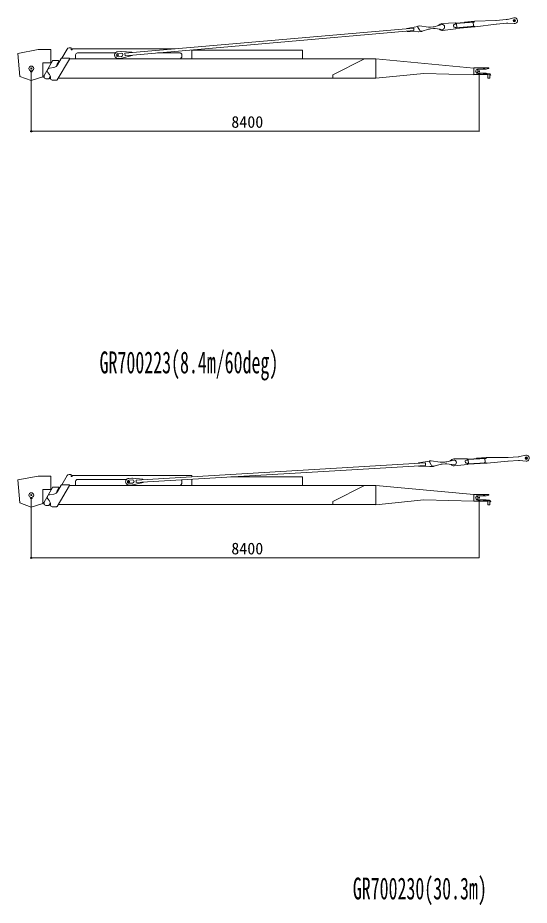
# Model space of a CAD drawing. Units: millimetres, scale not verified. Extents: x -41631 to 43732, y -72036 to 73823.
# Drawn here: x 27333 to 36930, y 843 to 17487 of the extents above; entities that cross this region are included whole.
import ezdxf
from ezdxf.enums import TextEntityAlignment as Align

# ---------------------------------------------------------------- set-up
doc = ezdxf.new("R2010")
doc.units = ezdxf.units.MM
doc.header["$LTSCALE"] = 100
doc.header["$PDMODE"] = 32
doc.header["$PDSIZE"] = 20
doc.layers.add('0-0_0', color=5, linetype='Continuous', lineweight=18)
doc.layers.add('0-1_DEFPOINTS', color=7, linetype='Continuous')
doc.styles.add('ＭＳ ゴシック', font='')
doc.styles.get('ＭＳ ゴシック').set_extended_font_data('MS Gothic')

# ---------------------------------------------------------------- blocks, each defined once
blk = doc.blocks.new('_OPEN30')
at = {"layer": '0-0_0', "color": 7, "lineweight": 13}
blk.add_line((0, 0), (-1, 0), dxfattribs=at)
blk.add_lwpolyline([(-1, 0.27), (0, 0), (-1, -0.27)], dxfattribs=at)
blk = doc.blocks.new('D100')
at = {"layer": '0-0_0', "color": 7, "lineweight": 13}
for p, q in [((3373.3, -24225.1), (3373.3, -25345.8)), ((11773.3, -24266.8), (11773.3, -25345.8)), ((11770.5, -25344.8), (3376, -25344.8))]:
    blk.add_line(p, q, dxfattribs=at)
at = {"layer": '0-1_DEFPOINTS'}
for p in [(3373.3, -24224.6), (11773.3, -24266.3), (3373.3, -25344.8)]:
    blk.add_point(p, dxfattribs=at)
at = {"layer": '0-0_0', "xscale": 2.77, "yscale": 2.77, "rotation": 180}
blk.add_blockref('_OPEN30', (3373.3, -25344.8), dxfattribs=at)
at = {"layer": '0-0_0', "xscale": 2.77, "yscale": 2.77}
blk.add_blockref('_OPEN30', (11773.3, -25344.8), dxfattribs=at)
at = {"layer": '0-0_0', "color": 7, "style": 'ＭＳ ゴシック'}
blk.add_text('8400', height=219.9, dxfattribs=at).set_placement((7126.2, -25344.3), align=Align.BOTTOM_LEFT)
blk = doc.blocks.new('D98')
at = {"layer": '0-0_0', "color": 7, "lineweight": 13}
for p, q in [((3373.3, -16225.1), (3373.3, -17345.8)), ((11773.3, -16266.8), (11773.3, -17345.8)), ((11770.5, -17344.8), (3376, -17344.8))]:
    blk.add_line(p, q, dxfattribs=at)
at = {"layer": '0-1_DEFPOINTS'}
for p in [(3373.3, -16224.6), (11773.3, -16266.3), (3373.3, -17344.8)]:
    blk.add_point(p, dxfattribs=at)
at = {"layer": '0-0_0', "xscale": 2.77, "yscale": 2.77, "rotation": 180}
blk.add_blockref('_OPEN30', (3373.3, -17344.8), dxfattribs=at)
at = {"layer": '0-0_0', "xscale": 2.77, "yscale": 2.77}
blk.add_blockref('_OPEN30', (11773.3, -17344.8), dxfattribs=at)
at = {"layer": '0-0_0', "color": 7, "style": 'ＭＳ ゴシック'}
blk.add_text('8400', height=219.9, dxfattribs=at).set_placement((7126.2, -17344.3), align=Align.BOTTOM_LEFT)

msp = doc.modelspace()

# ---------------------------------------------------------------- linework, layer by layer
at = {"layer": '0-0_0', "color": 7, "lineweight": 13}
for p, q in [((36520.5, 17457.3), (36639.6, 17485.6)), ((34632.3, 17286.9), (34837.4, 17324.5)), ((34869.2, 17332.5), (34839.3, 17329.9)), ((34839.3, 17329.9), (34840.9, 17312)), ((35036.8, 17313.4), (34869.2, 17332.5)), ((35128.3, 17317.4), (35076.8, 17312.9)), ((35293.5, 17359.3), (35164, 17323.8)), ((35223.4, 17340.1), (35258.2, 17366.4)), ((35541.9, 17391.3), (35291.8, 17379.2)), ((35543.9, 17366), (35533.9, 17365.1)), ((35547.1, 17386.7), (35548.4, 17371.4)), ((35547.5, 17382.4), (35896.1, 17412.6)), ((35548, 17376.4), (35896.7, 17406.6)), ((35554.9, 17296.7), (35903.6, 17326.9)), ((35555.8, 17286.7), (35910.7, 17317.5)), ((35564.2, 17372.2), (35570.2, 17303.6)), ((35716.1, 17405), (35900.7, 17421)), ((35716.1, 17405), (35716.8, 17397)), ((35871.3, 17324.1), (35881.1, 17337)), ((35875.2, 17404.8), (35881.1, 17337)), ((35896.7, 17406.6), (35896.1, 17412.6)), ((35904.4, 17317), (35903.6, 17326.9)), ((36302, 17436.9), (35910.2, 17421.6)), ((35918.1, 17318.3), (36308.8, 17367)), ((36309.1, 17437.4), (36498.9, 17453.9)), ((36314.4, 17367.6), (36504.9, 17384.1)), ((36526.8, 17384.4), (36649, 17377.1)), ((29344.8, 16820.7), (34762.4, 17290.8)), ((29348.7, 16775.6), (34766.3, 17245.7)), ((34632.9, 17279.6), (34632.3, 17286.9)), ((34637.5, 17227.1), (34636.8, 17234.4)), ((34846, 17225.4), (34637.5, 17227.1)), ((34766.3, 17245.7), (34762.4, 17290.8)), ((34845.1, 17299.1), (34870.4, 17257.4)), ((34913.2, 17231), (34850.8, 17225.5)), ((34921, 17237.4), (35041.8, 17271.3)), ((35078.4, 17277.9), (35131.3, 17282.5)), ((35167.6, 17282.4), (35301.3, 17269.7)), ((35551.4, 17280.9), (35303, 17249.7)), ((35539.1, 17305.3), (35549, 17306.2)), ((35554.5, 17301.7), (35555.8, 17286.3)), ((27333.3, 16819), (27717.3, 16889.7)), ((27717.3, 16889.7), (27951.6, 16889.7)), ((27951.6, 16889.7), (27951.6, 16638.7)), ((28157.6, 16727.5), (28259, 16900.6)), ((28297.6, 16922.5), (28327.7, 16922.5)), ((28337.6, 16912.5), (28337.6, 16886.5)), ((28337.6, 16886.5), (28352.6, 16886.5)), ((30287.2, 16902.5), (28352.6, 16902.5)), ((28352.6, 16902.5), (28352.6, 16886.5)), ((28452.6, 16828.5), (29166, 16828.5)), ((29266.8, 16854), (29206.8, 16848.8)), ((29274.4, 16822.5), (29209.6, 16816.9)), ((29348.7, 16775.6), (29344.8, 16820.7)), ((29958.4, 16828.5), (30377.6, 16828.5)), ((30597.6, 16884), (30597.6, 16717.5)), ((30597.6, 16877), (32660.6, 16877)), ((32660.6, 16877), (32676.6, 16877)), ((32676.6, 16717.5), (32676.6, 16877)), ((27827.6, 16402.9), (27984.9, 16678.1)), ((27993.4, 16682.9), (28095.5, 16682.9)), ((28303.6, 16712.4), (28070.5, 16322.3)), ((28104.2, 16668), (28074, 16614.3)), ((28149.7, 16722.5), (28081.7, 16603.1)), ((28105.5, 16672.9), (28121.5, 16672.9)), ((28157.6, 16727.5), (28157.6, 16727.5)), ((28295, 16727.5), (28158.4, 16727.5)), ((28305, 16717.5), (34051.6, 16717.5)), ((28417.6, 16717.5), (28417.6, 16793.5)), ((29214.9, 16756.1), (29279.6, 16761.7)), ((29217.7, 16724.2), (29277.6, 16729.4)), ((30398, 16733.9), (30392.6, 16728.5)), ((30392.6, 16717.5), (30392.6, 16728.5)), ((30412.6, 16793.5), (30412.6, 16769.2)), ((34051.6, 16717.5), (34051.6, 16352.5)), ((35892.6, 16544.5), (34051.6, 16717)), ((27802.6, 16638.7), (27802.6, 16371.9)), ((27802.6, 16638.7), (27962.4, 16638.7)), ((28009.4, 16553.6), (27930.3, 16542)), ((28067.6, 16589.8), (28067.6, 16583.9)), ((35892.6, 16541.5), (35896.6, 16545.5)), ((35892.6, 16423), (35892.6, 16544.5)), ((36088.6, 16545.5), (35896.6, 16545.5)), ((36035.1, 16522.5), (35960.6, 16522.5)), ((36025.2, 16522.2), (35987.6, 16522.2)), ((36119.2, 16522.2), (36025.2, 16522.2)), ((36089.6, 16535.7), (36040, 16523.1)), ((36092.6, 16539.6), (36092.6, 16541.5)), ((36141.6, 16527.1), (36124, 16522.8)), ((36141.6, 16527.1), (36165.5, 16533)), ((36171.6, 16540.8), (36171.6, 16545.5)), ((27802.6, 16396.9), (27827.6, 16396.9)), ((27827.6, 16371.9), (27802.6, 16371.9)), ((27827.6, 16372.9), (27827.6, 16402.9)), ((27911.8, 16342.9), (27857.6, 16342.9)), ((27926.9, 16424.5), (27898, 16462)), ((27911.8, 16342.9), (27911.8, 16342.9)), ((27918.2, 16345.2), (27947.7, 16345.2)), ((27944.2, 16389.4), (27920.3, 16347.7)), ((27947.6, 16363.7), (27947.6, 16363.5)), ((27947.6, 16347.5), (27947.6, 16363.5)), ((27977.6, 16317.5), (28061.9, 16317.5)), ((28091.2, 16357), (34051.6, 16357)), ((34951.3, 16444.5), (34051.6, 16352.5)), ((35888.7, 16419.1), (34951.9, 16444.5)), ((35892.6, 16423), (35888.7, 16419.1)), ((35892.6, 16427.5), (35896.6, 16423.5)), ((35896.6, 16423.5), (36154.6, 16423.5)), ((35960.6, 16446.5), (36035.1, 16446.5)), ((36025.2, 16446.8), (35987.6, 16446.8)), ((36119.2, 16446.8), (36025.3, 16446.8)), ((36089.6, 16433.3), (36040, 16445.9)), ((36073, 16437.5), (36179.3, 16437.5)), ((36092.6, 16429.5), (36179.3, 16429.5)), ((36092.6, 16427.5), (36092.6, 16429.4)), ((36141.6, 16441.9), (36124, 16446.2)), ((36141.6, 16441.9), (36159.4, 16437.5)), ((36154.6, 16354.5), (36154.6, 16429.5)), ((36154.6, 16354.5), (36192.6, 16354.5)), ((36185, 16427.2), (36198.2, 16414)), ((36190.6, 16432.8), (36203.8, 16419.6)), ((36192.6, 16419.5), (36192.6, 16354.5)), ((36198.2, 16414), (36203.8, 16408.3)), ((36203.8, 16419.6), (36209.5, 16414)), ((36203.8, 16408.3), (36209.5, 16414)), ((34851.7, 9138), (35057.8, 9170)), ((35256.8, 9153.5), (35089.8, 9177.2)), ((35348.3, 9154.9), (35296.7, 9151.8)), ((35514.6, 9192.3), (35384.1, 9160.3)), ((35444, 9175), (35479.5, 9200.3)), ((35763.7, 9217.4), (35513.4, 9212.3)), ((35765.1, 9192.1), (35755.1, 9191.5)), ((35768.8, 9212.7), (35769.7, 9197.4)), ((35769.1, 9208.4), (36118.5, 9229)), ((35769.5, 9202.4), (36118.8, 9223)), ((35785.6, 9197.8), (35789.6, 9129)), ((35938.3, 9226.4), (36123.3, 9237.3)), ((35938.3, 9226.4), (35938.8, 9218.4)), ((36097.3, 9221.8), (36101.3, 9153.9)), ((36118.8, 9223), (36118.5, 9229)), ((36524.9, 9242.2), (36132.7, 9237.7)), ((36137.9, 9134.2), (36529.8, 9172.1)), ((36532, 9242.5), (36722.1, 9253.7)), ((36535.4, 9172.6), (36726.2, 9183.9)), ((36743.8, 9256.6), (36863.7, 9281.6)), ((36748.1, 9183.6), (36870.1, 9172.9)), ((29553.4, 8817.1), (34981.9, 9138.4)), ((29556, 8771.9), (34984.5, 9093.2)), ((34852.1, 9130.7), (34851.7, 9138)), ((34855.2, 9078.1), (34854.8, 9085.5)), ((35063.6, 9070.7), (34855.2, 9078.1)), ((34984.5, 9093.2), (34981.9, 9138.4)), ((35064.8, 9144.4), (35088.8, 9102.1)), ((35130.9, 9074.4), (35068.4, 9070.7)), ((35138.9, 9080.7), (35260.6, 9111.2)), ((35297.4, 9116.8), (35350.4, 9120)), ((35386.6, 9118.8), (35519.9, 9102.5)), ((35770.3, 9106.9), (35521.1, 9082.5)), ((35758.6, 9131.6), (35768.6, 9132.2)), ((35773.9, 9127.5), (35774.8, 9112.1)), ((35774.2, 9122.5), (36123.6, 9143.2)), ((35774.8, 9112.5), (36130.4, 9133.6)), ((36091.2, 9141.3), (36101.3, 9153.9)), ((36124.2, 9133.2), (36123.6, 9143.2)), ((27951.6, 8889.7), (27951.6, 8638.7)), ((28297.6, 8922.5), (28327.7, 8922.5)), ((28352.6, 8902.5), (28352.6, 8886.5)), ((30597.6, 8902.5), (28352.6, 8902.5)), ((28452.6, 8828.5), (29373.6, 8828.5)), ((29476.3, 8852.5), (29416.2, 8848.9)), ((29682.7, 8832.1), (29485.9, 8852.3)), ((29683.1, 8824.8), (29682.7, 8832.1)), ((30597.6, 8902.5), (30597.6, 8878.9)), ((30597.6, 8833.5), (30597.6, 8717.5)), ((32676.6, 8717.5), (32676.6, 8877)), ((27373.9, 8387.8), (27333.3, 8819)), ((27827.6, 8402.9), (27984.9, 8678.1)), ((27993.4, 8682.9), (28095.5, 8682.9)), ((28303.6, 8712.4), (28070.5, 8322.3)), ((28104.2, 8668), (28074, 8614.3)), ((28149.7, 8722.5), (28081.7, 8603.1)), ((28105.5, 8672.9), (28121.5, 8672.9)), ((28295, 8727.5), (28158.4, 8727.5)), ((28305, 8717.5), (34051.6, 8717.5)), ((28417.6, 8717.5), (28417.6, 8793.5)), ((29483, 8820.8), (29418.1, 8817)), ((29421.7, 8756.1), (29486.6, 8759.9)), ((29423.6, 8724.1), (29483.7, 8727.7)), ((29493.2, 8729), (29686.2, 8772.2)), ((29556, 8771.9), (29553.4, 8817.1)), ((29686.2, 8772.2), (29685.8, 8779.6)), ((30398, 8733.9), (30392.6, 8728.5)), ((30392.6, 8717.5), (30392.6, 8728.5)), ((30412.6, 8793.5), (30412.6, 8769.2)), ((33246.7, 8416.7), (33836.8, 8717.5)), ((34051.6, 8717.5), (34051.6, 8352.5)), ((35892.6, 8544.5), (34051.6, 8717)), ((27802.6, 8638.7), (27962.4, 8638.7)), ((27802.6, 8638.7), (27802.6, 8371.9)), ((28009.4, 8553.6), (27930.3, 8542)), ((28067.6, 8589.8), (28067.6, 8583.9)), ((35892.6, 8541.5), (35896.6, 8545.5)), ((35892.6, 8423), (35892.6, 8544.5)), ((36088.6, 8545.5), (35896.6, 8545.5)), ((36035.1, 8522.5), (35960.6, 8522.5)), ((36025.2, 8522.2), (35987.6, 8522.2)), ((36119.2, 8522.2), (36025.2, 8522.2)), ((36089.6, 8535.7), (36040, 8523.1)), ((36141.6, 8545.5), (36088.7, 8545.5)), ((36092.6, 8539.6), (36092.6, 8541.5)), ((36141.6, 8527.1), (36124, 8522.8)), ((36171.6, 8545.5), (36141.6, 8545.5)), ((36141.6, 8527.1), (36165.5, 8533)), ((36171.6, 8540.8), (36171.6, 8545.5)), ((27587.5, 8311.5), (27373.9, 8387.8)), ((27802.6, 8378.1), (27587.5, 8311.5)), ((27802.6, 8396.9), (27827.6, 8396.9)), ((27827.6, 8371.9), (27802.6, 8371.9)), ((27827.6, 8372.9), (27827.6, 8402.9)), ((27911.8, 8342.9), (27857.6, 8342.9)), ((27926.9, 8424.5), (27898, 8462)), ((27911.8, 8342.9), (27911.8, 8342.9)), ((27918.2, 8345.2), (27947.7, 8345.2)), ((27944.2, 8389.4), (27920.3, 8347.7)), ((27947.6, 8363.7), (27947.6, 8363.5)), ((27947.6, 8347.5), (27947.6, 8363.5)), ((28091.2, 8357), (34051.6, 8357)), ((33246.7, 8357), (33246.7, 8416.7)), ((34951.3, 8444.5), (34051.6, 8352.5)), ((35888.7, 8419.1), (34951.9, 8444.5)), ((35892.6, 8423), (35888.7, 8419.1)), ((35892.6, 8427.5), (35896.6, 8423.5)), ((35896.6, 8423.5), (36154.6, 8423.5)), ((35960.6, 8446.5), (36035.1, 8446.5)), ((36025.2, 8446.8), (35987.6, 8446.8)), ((36119.2, 8446.8), (36025.3, 8446.8)), ((36089.6, 8433.3), (36040, 8445.9)), ((36073, 8437.5), (36179.3, 8437.5)), ((36092.6, 8429.5), (36179.3, 8429.5)), ((36092.6, 8427.5), (36092.6, 8429.4)), ((36141.6, 8441.9), (36124, 8446.2)), ((36141.6, 8441.9), (36159.4, 8437.5)), ((36154.6, 8354.5), (36154.6, 8429.5)), ((36154.6, 8354.5), (36192.6, 8354.5)), ((36185, 8427.2), (36198.2, 8414)), ((36190.6, 8432.8), (36203.8, 8419.6)), ((36192.6, 8419.5), (36192.6, 8354.5)), ((36198.2, 8414), (36203.8, 8408.3)), ((36203.8, 8419.6), (36209.5, 8414)), ((36203.8, 8408.3), (36209.5, 8414)), ((27977.6, 8317.5), (28061.9, 8317.5))]:
    msp.add_line(p, q, dxfattribs=at)
for points in [[(27802.6, 16378.1), (27587.5, 16311.5), (27373.9, 16387.8), (27333.3, 16819)], [(29474.3, 16832), (29473.7, 16839.3), (29276.4, 16854)], [(29287.1, 16731.1), (29478.9, 16779.5), (29478.2, 16786.9)], [(33246.7, 16357), (33246.7, 16416.7), (33836.8, 16717.5)], [(36171.6, 16545.5), (36141.6, 16545.5), (36088.7, 16545.5)], [(35089.8, 9177.2), (35059.8, 9175.4), (35060.9, 9157.4)], [(27333.3, 8819), (27717.3, 8889.7), (27951.6, 8889.7)], [(28157.6, 8727.5), (28157.6, 8727.5), (28259, 8900.6)], [(28337.6, 8912.5), (28337.6, 8886.5), (28352.6, 8886.5)], [(31332.5, 8877), (32660.6, 8877), (32676.6, 8877)]]:
    msp.add_lwpolyline(points, dxfattribs=at)
for centre, radius in [((36652.3, 17432), 22.5), ((27587.6, 16535.7), 45), ((36874.9, 9227.7), 22.5), ((27587.6, 8535.7), 45)]:
    msp.add_circle(centre, radius, dxfattribs=at)
for centre, radius, start, end in [((36652.3, 17432), 55, 266.59146, 103.32605), ((34846.5, 17275.4), 50, 97.68196, 100.39909), ((34870.8, 17314.6), 30, 184.95876, 211.23765), ((35059.5, 17512.2), 200, 263.5, 274.95876), ((35111, 17516.6), 200, 274.95876, 285.34761), ((35297.4, 17314.5), 65, 94.95875, 127.05915), ((35297.4, 17314.5), 45, 274.95876, 94.95875), ((35536.5, 17335.2), 30, 94.95875, 274.95876), ((35542.1, 17386.3), 5, 4.95876, 92.75616), ((35543.4, 17371), 5, 274.95876, 4.95876), ((35918, 17221.8), 200, 92.23925, 94.95875), ((35893.4, 17516.8), 200, 274.95876, 277.10634), ((36296.1, 17586.8), 150, 272.23925, 274.95876), ((36327.4, 17218.2), 150, 94.95875, 97.10634), ((36485.9, 17603.3), 150, 274.95876, 283.32605), ((36517.9, 17234.7), 150, 86.59147, 94.95875), ((34846.5, 17275.4), 50, 269.51842, 274.95876), ((34908.8, 17280.8), 45, 211.23765, 285.64059), ((34908.8, 17280.8), 50, 274.95876, 311.48253), ((35095.7, 17078.7), 200, 94.95875, 105.64058), ((35148.6, 17083.3), 200, 84.5699, 94.95875), ((35297.4, 17314.5), 65, 217.48847, 274.95876), ((35549.5, 17301.2), 5, 4.95876, 94.95875), ((35550.8, 17285.9), 5, 277.16135, 4.95876), ((28297.6, 16877.5), 45, 90.00001, 149.64384), ((28327.6, 16912.5), 10, 0.00001, 90.00001), ((28452.6, 16793.5), 35, 90.00001, 180.00001), ((29212.3, 16786.5), 62.5, 94.95875, 274.95876), ((29212.3, 16786.5), 30.5, 94.95875, 274.95876), ((29272, 16794.2), 60, 85.72887, 94.95875), ((29277, 16792.1), 30.5, 274.95876, 94.95875), ((30377.6, 16793.5), 35, 0.00001, 90.00001), ((27993.4, 16672.9), 10, 90.00001, 150.25513), ((28095.5, 16672.9), 10, 330.64225, 90.00001), ((28158.4, 16717.5), 10, 90.00001, 150.3409), ((28295, 16717.5), 10, 329.13912, 90.00001), ((29272.4, 16789.2), 60, 274.95876, 284.18865), ((30362.6, 16769.2), 50, 315.00001, 0.00001), ((27937.6, 16492.5), 50, 98.35968, 217.57122), ((27994.8, 16652.5), 100, 278.35968, 330.3409), ((28117.6, 16589.8), 50, 150.64225, 180.00001), ((35960.6, 16484.5), 38, 90.00001, 270.00001), ((35987.6, 16484.5), 37.7, 90.00001, 270.00001), ((36025.2, 16542.2), 20, 270.00001, 279.93906), ((36035.1, 16542.5), 20, 270.00001, 284.2811), ((36088.6, 16541.5), 4, 0.00001, 90.00001), ((36088.6, 16539.6), 4, 284.2811, 0.00001), ((36119.2, 16542.2), 20, 270.00001, 283.82035), ((36163.6, 16540.8), 8, 283.82035, 0.00001), ((27857.6, 16372.9), 30, 180.00001, 270.00001), ((27911.8, 16352.9), 10, 270.00001, 330.25513), ((27847.6, 16363.5), 100, 0.00001, 37.57122), ((27977.6, 16347.5), 30, 180.00001, 270.00001), ((28061.9, 16327.5), 10, 270.00001, 329.11015), ((34951.8, 16439.5), 5, 88.44774, 95.83664), ((36025.2, 16426.8), 20, 80.06632, 90.00001), ((36035.1, 16426.5), 20, 75.71891, 90.00001), ((36088.6, 16427.5), 4, 270.00001, 0.00001), ((36088.6, 16429.4), 4, 0.00001, 75.71891), ((36119.2, 16426.8), 20, 76.17967, 90.00001), ((36179.3, 16421.5), 16, 45.00001, 90.00001), ((36179.3, 16421.5), 8, 45.00001, 90.00001), ((35065.4, 9120.6), 50, 96.11018, 98.82731), ((35090.8, 9159.2), 30, 183.38698, 209.66587), ((35336.5, 9354.6), 200, 273.38698, 283.77583), ((35517.3, 9147.4), 65, 93.38697, 125.48737), ((35517.3, 9147.4), 45, 273.38698, 93.38697), ((35756.8, 9161.6), 30, 93.38697, 273.38698), ((35763.8, 9212.4), 5, 3.38698, 91.18438), ((35764.8, 9197.1), 5, 273.38698, 3.38698), ((36135.1, 9037.7), 200, 90.66748, 93.38697), ((36523.1, 9392.2), 150, 270.66747, 273.38698), ((36544.2, 9022.8), 150, 93.38697, 95.53456), ((36713.2, 9403.5), 150, 273.38698, 281.75427), ((36735.1, 9034.1), 150, 85.01969, 93.38697), ((36874.9, 9227.7), 55, 265.01969, 101.75427), ((35065.4, 9120.6), 50, 267.94665, 273.38698), ((35127.9, 9124.3), 45, 209.66587, 284.06881), ((35127.9, 9124.3), 50, 273.38698, 309.91075), ((35284.9, 9351.5), 200, 261.92822, 273.38698), ((35309.2, 8917.2), 200, 93.38697, 104.0688), ((35362.2, 8920.3), 200, 82.99812, 93.38697), ((35517.3, 9147.4), 65, 215.91669, 273.38698), ((35768.9, 9127.2), 5, 3.38698, 93.38697), ((35769.8, 9111.8), 5, 275.58958, 3.38698), ((36118.6, 9333.2), 200, 273.38698, 275.53456), ((28297.6, 8877.5), 45, 90.00001, 149.64384), ((28327.6, 8912.5), 10, 0.00001, 90.00001), ((28452.6, 8793.5), 35, 90.00001, 180.00001), ((29419.9, 8786.5), 62.5, 93.38697, 273.38698), ((29479.8, 8792.6), 60, 84.15709, 93.38697), ((30377.6, 8793.5), 35, 0.00001, 53.7203), ((27993.4, 8672.9), 10, 90.00001, 150.25513), ((28095.5, 8672.9), 10, 330.64225, 90.00001), ((28158.4, 8717.5), 10, 90.00001, 150.3409), ((28295, 8717.5), 10, 329.13912, 90.00001), ((29419.9, 8786.5), 30.5, 93.38697, 273.38698), ((29484.8, 8790.4), 30.5, 273.38698, 93.38697), ((29480.1, 8787.6), 60, 273.38698, 282.61687), ((30362.6, 8769.2), 50, 315.00001, 0.00001), ((27937.6, 8492.5), 50, 98.35968, 217.57122), ((27994.8, 8652.5), 100, 278.35968, 330.3409), ((28117.6, 8589.8), 50, 150.64225, 180.00001), ((35960.6, 8484.5), 38, 90.00001, 270.00001), ((35987.6, 8484.5), 37.7, 90.00001, 270.00001), ((36025.2, 8542.2), 20, 270.00001, 279.93906), ((36035.1, 8542.5), 20, 270.00001, 284.2811), ((36088.6, 8541.5), 4, 0.00001, 90.00001), ((36088.6, 8539.6), 4, 284.2811, 0.00001), ((36119.2, 8542.2), 20, 270.00001, 283.82035), ((36163.6, 8540.8), 8, 283.82035, 0.00001), ((27857.6, 8372.9), 30, 180.00001, 270.00001), ((27911.8, 8352.9), 10, 270.00001, 330.25513), ((27847.6, 8363.5), 100, 0.00001, 37.57122), ((27977.6, 8347.5), 30, 180.00001, 270.00001), ((28061.9, 8327.5), 10, 270.00001, 329.11015), ((34951.8, 8439.5), 5, 88.44774, 95.83664), ((36025.2, 8426.8), 20, 80.06632, 90.00001), ((36035.1, 8426.5), 20, 75.71891, 90.00001), ((36088.6, 8427.5), 4, 270.00001, 0.00001), ((36088.6, 8429.4), 4, 0.00001, 75.71891), ((36119.2, 8426.8), 20, 76.17967, 90.00001), ((36179.3, 8421.5), 16, 45.00001, 90.00001), ((36179.3, 8421.5), 8, 45.00001, 90.00001)]:
    msp.add_arc(centre, radius, start, end, dxfattribs=at)
at = {"layer": '0-0_0', "color": 7}
for p in [(36652.3, 17432), (29212.3, 16786.5), (27587.6, 16535.7), (35987.6, 16484.5), (36874.9, 9227.7), (29419.9, 8786.5), (27587.6, 8535.7), (35987.6, 8484.5)]:
    msp.add_point(p, dxfattribs=at)

# ---------------------------------------------------------------- block references
at = {"layer": '0-0_0'}
for name in ['D98', 'D100']:
    msp.add_blockref(name, (24214.3, 32701.8), dxfattribs=at)

# ---------------------------------------------------------------- texts
at = {"layer": '0-0_0', "color": 7, "style": 'ＭＳ ゴシック', "width": 0.6}
for s, p in [('GR700223(8.4m/60deg)', (28869.2, 10695.2)), ('GR700230(30.3m)', (33619.9, 829.8))]:
    msp.add_text(s, height=410.6, dxfattribs=at).set_placement(p, align=Align.BOTTOM_LEFT)

doc.saveas('drawing.dxf')
